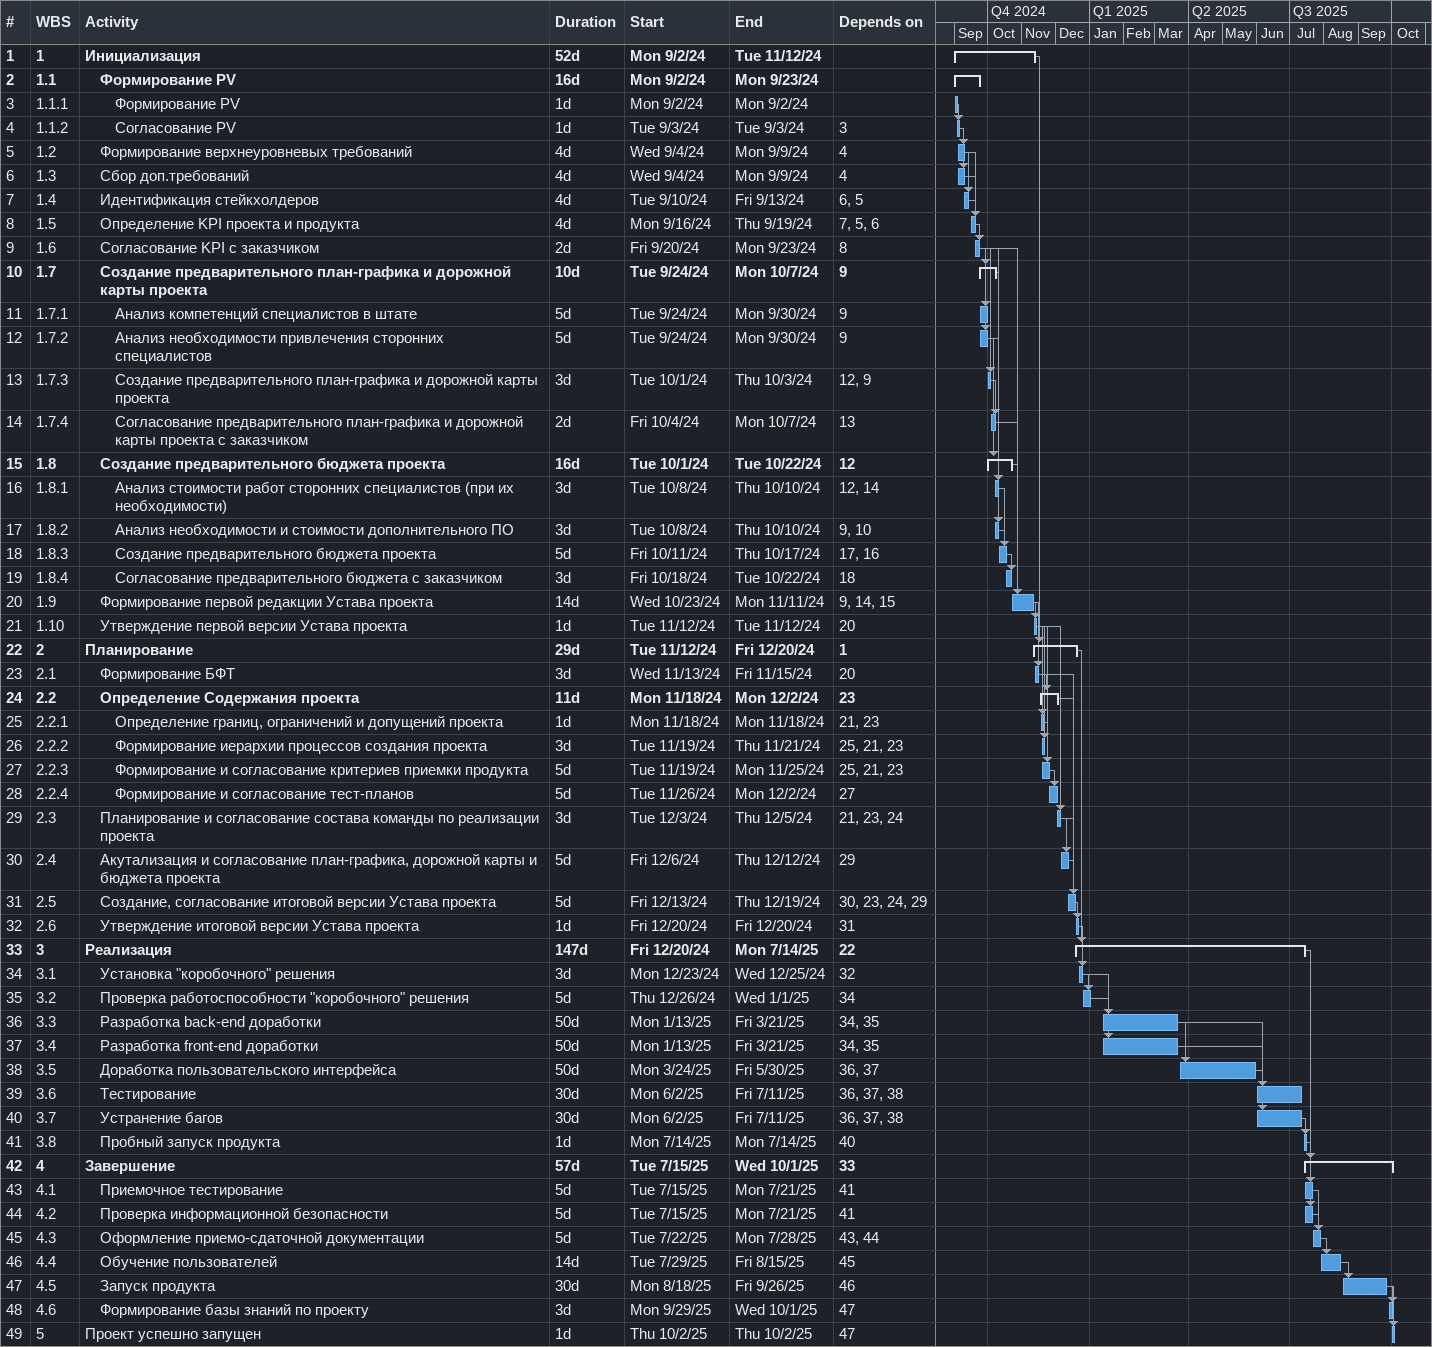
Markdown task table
| ID | WBS | Task | Duration | Start | Finish | Predecessors |
|---|---|---|---|---|---|---|
| 1 | 1 | **Инициализация** | 52d | 2024-09-02 | 2024-11-12 |  |
| 2 | 1.1 | **Формирование PV** | 16d | 2024-09-02 | 2024-09-23 |  |
| 3 | 1.1.1 | Формирование PV | 1d | 2024-09-02 | 2024-09-02 |  |
| 4 | 1.1.2 | Согласование PV | 1d | 2024-09-03 | 2024-09-03 | 3 |
| 5 | 1.2 | Формирование верхнеуровневых требований | 4d | 2024-09-04 | 2024-09-09 | 4 |
| 6 | 1.3 | Сбор доп.требований | 4d | 2024-09-04 | 2024-09-09 | 4 |
| 7 | 1.4 | Идентификация стейкхолдеров | 4d | 2024-09-10 | 2024-09-13 | 6, 5 |
| 8 | 1.5 | Определение KPI проекта и продукта | 4d | 2024-09-16 | 2024-09-19 | 7, 5, 6 |
| 9 | 1.6 | Согласование KPI с заказчиком | 2d | 2024-09-20 | 2024-09-23 | 8 |
| 10 | 1.7 | **Создание предварительного план-графика и дорожной карты проекта** | 10d | 2024-09-24 | 2024-10-07 | 9 |
| 11 | 1.7.1 | Анализ компетенций специалистов в штате | 5d | 2024-09-24 | 2024-09-30 | 9 |
| 12 | 1.7.2 | Анализ необходимости привлечения сторонних специалистов | 5d | 2024-09-24 | 2024-09-30 | 9 |
| 13 | 1.7.3 | Создание предварительного план-графика и дорожной карты проекта | 3d | 2024-10-01 | 2024-10-03 | 12, 9 |
| 14 | 1.7.4 | Согласование предварительного план-графика и дорожной карты проекта с заказчиком | 2d | 2024-10-04 | 2024-10-07 | 13 |
| 15 | 1.8 | **Создание предварительного бюджета проекта** | 16d | 2024-10-01 | 2024-10-22 | 12 |
| 16 | 1.8.1 | Анализ стоимости работ сторонних специалистов (при их необходимости) | 3d | 2024-10-08 | 2024-10-10 | 12, 14 |
| 17 | 1.8.2 | Анализ необходимости и стоимости дополнительного ПО | 3d | 2024-10-08 | 2024-10-10 | 9, 10 |
| 18 | 1.8.3 | Создание предварительного бюджета проекта | 5d | 2024-10-11 | 2024-10-17 | 17, 16 |
| 19 | 1.8.4 | Согласование предварительного бюджета с заказчиком | 3d | 2024-10-18 | 2024-10-22 | 18 |
| 20 | 1.9 | Формирование первой редакции Устава проекта | 14d | 2024-10-23 | 2024-11-11 | 9, 14, 15 |
| 21 | 1.10 | Утверждение первой версии Устава проекта | 1d | 2024-11-12 | 2024-11-12 | 20 |
| 22 | 2 | **Планирование** | 29d | 2024-11-12 | 2024-12-20 | 1 |
| 23 | 2.1 | Формирование БФТ | 3d | 2024-11-13 | 2024-11-15 | 20 |
| 24 | 2.2 | **Определение Содержания проекта** | 11d | 2024-11-18 | 2024-12-02 | 23 |
| 25 | 2.2.1 | Определение границ, ограничений и допущений проекта | 1d | 2024-11-18 | 2024-11-18 | 21, 23 |
| 26 | 2.2.2 | Формирование иерархии процессов создания проекта | 3d | 2024-11-19 | 2024-11-21 | 25, 21, 23 |
| 27 | 2.2.3 | Формирование и согласование критериев приемки продукта | 5d | 2024-11-19 | 2024-11-25 | 25, 21, 23 |
| 28 | 2.2.4 | Формирование и согласование тест-планов | 5d | 2024-11-26 | 2024-12-02 | 27 |
| 29 | 2.3 | Планирование и согласование состава команды по реализации проекта | 3d | 2024-12-03 | 2024-12-05 | 21, 23, 24 |
| 30 | 2.4 | Акутализация и согласование план-графика, дорожной карты и бюджета проекта | 5d | 2024-12-06 | 2024-12-12 | 29 |
| 31 | 2.5 | Создание, согласование итоговой версии Устава проекта | 5d | 2024-12-13 | 2024-12-19 | 30, 23, 24, 29 |
| 32 | 2.6 | Утверждение итоговой версии Устава проекта | 1d | 2024-12-20 | 2024-12-20 | 31 |
| 33 | 3 | **Реализация** | 147d | 2024-12-20 | 2025-07-14 | 22 |
| 34 | 3.1 | Установка "коробочного" решения | 3d | 2024-12-23 | 2024-12-25 | 32 |
| 35 | 3.2 | Проверка работоспособности "коробочного" решения | 5d | 2024-12-26 | 2025-01-01 | 34 |
| 36 | 3.3 | Разработка back-end доработки | 50d | 2025-01-13 | 2025-03-21 | 34, 35 |
| 37 | 3.4 | Разработка front-end доработки | 50d | 2025-01-13 | 2025-03-21 | 34, 35 |
| 38 | 3.5 | Доработка пользовательского интерфейса | 50d | 2025-03-24 | 2025-05-30 | 36, 37 |
| 39 | 3.6 | Тестирование | 30d | 2025-06-02 | 2025-07-11 | 36, 37, 38 |
| 40 | 3.7 | Устранение багов | 30d | 2025-06-02 | 2025-07-11 | 36, 37, 38 |
| 41 | 3.8 | Пробный запуск продукта | 1d | 2025-07-14 | 2025-07-14 | 40 |
| 42 | 4 | **Завершение** | 57d | 2025-07-15 | 2025-10-01 | 33 |
| 43 | 4.1 | Приемочное тестирование | 5d | 2025-07-15 | 2025-07-21 | 41 |
| 44 | 4.2 | Проверка информационной безопасности | 5d | 2025-07-15 | 2025-07-21 | 41 |
| 45 | 4.3 | Оформление приемо-сдаточной документации | 5d | 2025-07-22 | 2025-07-28 | 43, 44 |
| 46 | 4.4 | Обучение пользователей | 14d | 2025-07-29 | 2025-08-15 | 45 |
| 47 | 4.5 | Запуск продукта | 30d | 2025-08-18 | 2025-09-26 | 46 |
| 48 | 4.6 | Формирование базы знаний по проекту | 3d | 2025-09-29 | 2025-10-01 | 47 |
| 49 | 5 | Проект успешно запущен | 1d | 2025-10-02 | 2025-10-02 | 47 |
